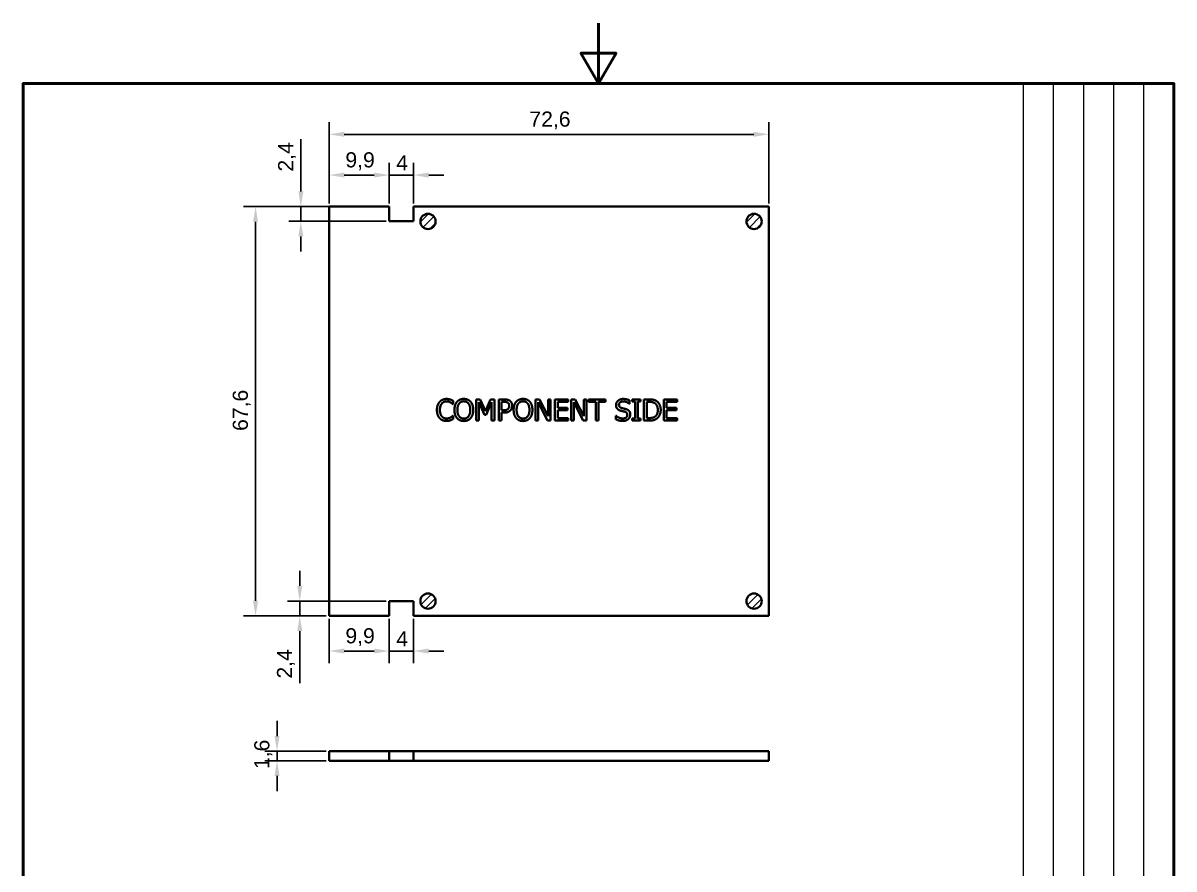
# Model space of a CAD drawing. Header units: millimetres. Extents: x 0 to 210, y 0 to 297.
# Drawn here: x 10 to 200, y 157.3 to 297 of the extents above; entities that cross this region are included whole.
import ezdxf
from ezdxf.enums import TextEntityAlignment as Align

# ---------------------------------------------------------------- set-up
doc = ezdxf.new("R2010")
doc.units = ezdxf.units.MM
doc.layers.get('0').update_dxf_attribs({"lineweight": 25})
for name, color, linetype, lineweight in [('AM_0', 7, 'Continuous', 30), ('Bordo_0', 7, 'Continuous', 50), ('Simboli(ISO)', 7, 'Continuous', 25), ('Spigoli visibili(ISO)', 7, 'Continuous', 40), ('Tratteggio', 7, 'Continuous', 9)]:
    doc.layers.add(name, color=color, linetype=linetype, lineweight=lineweight)
doc.layers.add('Quote(ISO)', color=8, linetype='Continuous', lineweight=18, true_color=0x808080)
doc.styles.add('Corrente-ISO', font='arial.ttf')
doc.styles.add('Federico-Quote', font='arial.ttf')
doc.styles.add('Gruppo1', font='arial.ttf')
doc.styles.add('Stile testo18', font='arial.ttf')
doc.styles.add('Stile testo43', font='arial.ttf')
doc.styles.add('Stile testo77', font='arial.ttf')
doc.dimstyles.new('X.XXX', dxfattribs={"dimtxt": 2.5, "dimasz": 2.5, "dimexe": 2, "dimexo": 0.5, "dimgap": 0.762, "dimtad": 1, "dimdec": 1, "dimrnd": 1e-08, "dimtxsty": 'Federico-Quote', "dimcen": 0.09, "dimdle": 10, "dimclrd": 9, "dimclre": 9, "dimclrt": 8, "dimadec": 1, "dimazin": 2, "dimtfac": 1, "dimtmove": 0, "dimatfit": 3, "dimfxl": 1, "dimtolj": 1, "dimlwd": 25, "dimlwe": 25, "dimarcsym": 0})
pattern_1 = [(45, (0, 0), (-0.6735192, 0.6735192), [])]

# ---------------------------------------------------------------- blocks, each defined once
blk = doc.blocks.new('Bordi Bordo di default')
at = {"layer": 'Bordo_0', "flags": 128}
for points in [[(105, 297), (105, 287), (102.11, 292), (107.89, 292), (105, 287)], [(10, 10), (10, 287), (200, 287), (200, 10), (10, 10)]]:
    blk.add_lwpolyline(points, dxfattribs=at)
blk = doc.blocks.new('Cartigli Italtronic_new')
at = {"layer": 'AM_0', "lineweight": 15}
for p, q in [((284.7, 286.16), (259.86, 286.16)), ((259.86, 57.39), (259.86, 286.16)), ((264.83, 56.66), (264.83, 286.16)), ((269.8, 56.66), (269.8, 286.16)), ((274.76, 56.66), (274.76, 286.16)), ((279.73, 56.66), (279.73, 286.16)), ((284.7, 286.16), (284.7, 9.16))]:
    blk.add_line(p, q, dxfattribs=at)
at = {"layer": 'AM_0'}
for tag, p, height, style in [('PROGETTISTA_001', (204.96, 48.65), 3, 'Stile testo77'), ('VERIFICATO_DA_001', (237.18, 48.68), 3, 'Stile testo77'), ('Scale_1_001', (271.09, 48.11), 3, 'Stile testo77'), ('DATA_CREAZIONE_001', (204.32, 38.44), 3.17, 'Gruppo1'), ('NUMERO_PARTE_001', (239, 14.09), 5, 'Stile testo18')]:
    blk.add_attdef(tag, p, '', height=height, dxfattribs=dict(at, style=style))
at = {"layer": 'AM_0', "style": 'Stile testo43'}
blk.add_attdef('Sostituisce', text='', height=2.5, dxfattribs=at).set_placement((245.27, 41.57), align=Align.TOP_CENTER)
at = {"layer": 'Simboli(ISO)', "color": 7, "style": 'Corrente-ISO'}
blk.add_attdef('Part_number', text='', height=2.5, dxfattribs=at).set_placement((260.96, 41.28), align=Align.TOP_LEFT)
blk = doc.blocks.new('*D4')
at = {"layer": 'Defpoints', "color": 0, "transparency": 16777216}
for p in [(133.12, 278.62), (60.52, 266.7), (133.12, 266.7)]:
    blk.add_point(p, dxfattribs=at)
at = {"layer": 'Quote(ISO)', "color": 9, "lineweight": 25, "true_color": 0xbfbfbf, "transparency": 16777216}
for p, q in [((60.52, 267.2), (60.52, 280.62)), ((133.12, 267.2), (133.12, 280.62)), ((63.02, 278.62), (130.62, 278.62))]:
    blk.add_line(p, q, dxfattribs=at)
at = {"layer": 'Quote(ISO)', "color": 9, "true_color": 0xbfbfbf, "transparency": 16777216}
for points in [[(63.02, 279.04), (63.02, 278.21), (60.52, 278.62)], [(130.62, 279.04), (130.62, 278.21), (133.12, 278.62)]]:
    blk.add_solid(points, dxfattribs=at)
at = {"layer": 'Quote(ISO)', "color": 8, "lineweight": 25, "transparency": 16777216, "insert": (93.59, 282.39), "char_height": 2.5, "attachment_point": 1, "style": 'Federico-Quote'}
blk.add_mtext('\\A1;72,6', dxfattribs=at)
blk = doc.blocks.new('*D5')
at = {"layer": 'Defpoints', "color": 0, "transparency": 16777216}
for p in [(60.52, 266.7), (48.39, 199.1), (60.52, 199.1)]:
    blk.add_point(p, dxfattribs=at)
at = {"layer": 'Quote(ISO)', "color": 9, "lineweight": 25, "true_color": 0xbfbfbf, "transparency": 16777216}
for p, q in [((60.02, 266.7), (46.39, 266.7)), ((48.39, 264.2), (48.39, 201.6)), ((60.02, 199.1), (46.39, 199.1))]:
    blk.add_line(p, q, dxfattribs=at)
at = {"layer": 'Quote(ISO)', "color": 9, "true_color": 0xbfbfbf, "transparency": 16777216}
for points in [[(47.97, 264.2), (48.8, 264.2), (48.39, 266.7)], [(47.97, 201.6), (48.8, 201.6), (48.39, 199.1)]]:
    blk.add_solid(points, dxfattribs=at)
at = {"layer": 'Quote(ISO)', "color": 8, "lineweight": 25, "transparency": 16777216, "insert": (44.62, 229.65), "char_height": 2.5, "attachment_point": 1, "rotation": 90, "style": 'Federico-Quote'}
blk.add_mtext('\\A1;67,6', dxfattribs=at)
blk = doc.blocks.new('*D6')
at = {"layer": 'Defpoints', "color": 0, "transparency": 16777216}
for p in [(60.52, 176.78), (51.93, 175.18), (60.52, 175.18)]:
    blk.add_point(p, dxfattribs=at)
at = {"layer": 'Quote(ISO)', "color": 9, "lineweight": 25, "true_color": 0xbfbfbf, "transparency": 16777216}
for p, q in [((51.93, 179.28), (51.93, 181.78)), ((60.02, 176.78), (49.93, 176.78)), ((51.93, 176.78), (51.93, 175.18)), ((60.02, 175.18), (49.93, 175.18)), ((51.93, 172.68), (51.93, 170.18))]:
    blk.add_line(p, q, dxfattribs=at)
at = {"layer": 'Quote(ISO)', "color": 9, "true_color": 0xbfbfbf, "transparency": 16777216}
for points in [[(51.52, 179.28), (52.35, 179.28), (51.93, 176.78)], [(51.52, 172.68), (52.35, 172.68), (51.93, 175.18)]]:
    blk.add_solid(points, dxfattribs=at)
at = {"layer": 'Quote(ISO)', "color": 8, "lineweight": 25, "transparency": 16777216, "insert": (48.17, 173.82), "char_height": 2.5, "attachment_point": 1, "rotation": 90, "style": 'Federico-Quote'}
blk.add_mtext('\\A1;1,6', dxfattribs=at)
blk = doc.blocks.new('*D7')
at = {"layer": 'Defpoints', "color": 0, "transparency": 16777216}
for p in [(70.47, 271.89), (60.52, 266.7), (70.47, 266.7)]:
    blk.add_point(p, dxfattribs=at)
at = {"layer": 'Quote(ISO)', "color": 9, "lineweight": 25, "true_color": 0xbfbfbf, "transparency": 16777216}
for p, q in [((60.52, 267.2), (60.52, 273.89)), ((70.47, 267.2), (70.47, 273.89)), ((63.02, 271.89), (67.97, 271.89))]:
    blk.add_line(p, q, dxfattribs=at)
at = {"layer": 'Quote(ISO)', "color": 9, "true_color": 0xbfbfbf, "transparency": 16777216}
for points in [[(63.02, 272.31), (63.02, 271.48), (60.52, 271.89)], [(67.97, 272.31), (67.97, 271.48), (70.47, 271.89)]]:
    blk.add_solid(points, dxfattribs=at)
at = {"layer": 'Quote(ISO)', "color": 8, "lineweight": 25, "transparency": 16777216, "insert": (63.22, 275.66), "char_height": 2.5, "attachment_point": 1, "style": 'Federico-Quote'}
blk.add_mtext('\\A1;9,9', dxfattribs=at)
blk = doc.blocks.new('*D8')
at = {"layer": 'Defpoints', "color": 0, "transparency": 16777216}
for p in [(74.47, 271.89), (70.47, 266.7), (74.47, 266.7)]:
    blk.add_point(p, dxfattribs=at)
at = {"layer": 'Quote(ISO)', "color": 9, "lineweight": 25, "true_color": 0xbfbfbf, "transparency": 16777216}
for p, q in [((70.47, 267.2), (70.47, 273.89)), ((74.47, 267.2), (74.47, 273.89)), ((67.97, 271.89), (65.47, 271.89)), ((70.47, 271.89), (74.47, 271.89)), ((76.97, 271.89), (79.47, 271.89))]:
    blk.add_line(p, q, dxfattribs=at)
at = {"layer": 'Quote(ISO)', "color": 9, "true_color": 0xbfbfbf, "transparency": 16777216}
for points in [[(67.97, 272.31), (67.97, 271.48), (70.47, 271.89)], [(76.97, 272.31), (76.97, 271.48), (74.47, 271.89)]]:
    blk.add_solid(points, dxfattribs=at)
at = {"layer": 'Quote(ISO)', "color": 8, "lineweight": 25, "transparency": 16777216, "insert": (71.6, 275.16), "char_height": 2.5, "attachment_point": 1, "style": 'Federico-Quote'}
blk.add_mtext('\\A1;4', dxfattribs=at)
blk = doc.blocks.new('*D9')
at = {"layer": 'Defpoints', "color": 0, "transparency": 16777216}
for p in [(70.47, 266.7), (55.86, 264.26), (70.47, 264.26)]:
    blk.add_point(p, dxfattribs=at)
at = {"layer": 'Quote(ISO)', "color": 9, "lineweight": 25, "true_color": 0xbfbfbf, "transparency": 16777216}
for p, q in [((55.86, 269.2), (55.86, 277.81)), ((69.97, 266.7), (53.86, 266.7)), ((55.86, 264.26), (55.86, 266.7)), ((69.97, 264.26), (53.86, 264.26)), ((55.86, 261.76), (55.86, 259.26))]:
    blk.add_line(p, q, dxfattribs=at)
at = {"layer": 'Quote(ISO)', "color": 9, "true_color": 0xbfbfbf, "transparency": 16777216}
for points in [[(55.45, 269.2), (56.28, 269.2), (55.86, 266.7)], [(55.45, 261.76), (56.28, 261.76), (55.86, 264.26)]]:
    blk.add_solid(points, dxfattribs=at)
at = {"layer": 'Quote(ISO)', "color": 8, "lineweight": 25, "transparency": 16777216, "insert": (52.1, 272.47), "char_height": 2.5, "attachment_point": 1, "rotation": 90, "style": 'Federico-Quote'}
blk.add_mtext('\\A1;2,4', dxfattribs=at)
blk = doc.blocks.new('*D10')
at = {"layer": 'Defpoints', "color": 0, "transparency": 16777216}
for p in [(60.52, 199.1), (70.47, 199.1), (70.47, 193.31)]:
    blk.add_point(p, dxfattribs=at)
at = {"layer": 'Quote(ISO)', "color": 9, "lineweight": 25, "true_color": 0xbfbfbf, "transparency": 16777216}
for p, q in [((60.52, 198.6), (60.52, 191.31)), ((70.47, 198.6), (70.47, 191.31)), ((63.02, 193.31), (67.97, 193.31))]:
    blk.add_line(p, q, dxfattribs=at)
at = {"layer": 'Quote(ISO)', "color": 9, "true_color": 0xbfbfbf, "transparency": 16777216}
for points in [[(63.02, 193.73), (63.02, 192.9), (60.52, 193.31)], [(67.97, 193.73), (67.97, 192.9), (70.47, 193.31)]]:
    blk.add_solid(points, dxfattribs=at)
at = {"layer": 'Quote(ISO)', "color": 8, "lineweight": 25, "transparency": 16777216, "insert": (63.22, 197.08), "char_height": 2.5, "attachment_point": 1, "style": 'Federico-Quote'}
blk.add_mtext('\\A1;9,9', dxfattribs=at)
blk = doc.blocks.new('*D11')
at = {"layer": 'Defpoints', "color": 0, "transparency": 16777216}
for p in [(70.47, 199.1), (74.47, 199.1), (70.47, 193.31)]:
    blk.add_point(p, dxfattribs=at)
at = {"layer": 'Quote(ISO)', "color": 9, "lineweight": 25, "true_color": 0xbfbfbf, "transparency": 16777216}
for p, q in [((70.47, 198.6), (70.47, 191.31)), ((74.47, 198.6), (74.47, 191.31)), ((67.97, 193.31), (65.47, 193.31)), ((74.47, 193.31), (70.47, 193.31)), ((76.97, 193.31), (79.47, 193.31))]:
    blk.add_line(p, q, dxfattribs=at)
at = {"layer": 'Quote(ISO)', "color": 9, "true_color": 0xbfbfbf, "transparency": 16777216}
for points in [[(67.97, 193.73), (67.97, 192.9), (70.47, 193.31)], [(76.97, 193.73), (76.97, 192.9), (74.47, 193.31)]]:
    blk.add_solid(points, dxfattribs=at)
at = {"layer": 'Quote(ISO)', "color": 8, "lineweight": 25, "transparency": 16777216, "insert": (71.6, 196.57), "char_height": 2.5, "attachment_point": 1, "style": 'Federico-Quote'}
blk.add_mtext('\\A1;4', dxfattribs=at)
blk = doc.blocks.new('*D12')
at = {"layer": 'Defpoints', "color": 0, "transparency": 16777216}
for p in [(55.68, 201.55), (70.47, 201.55), (60.52, 199.1)]:
    blk.add_point(p, dxfattribs=at)
at = {"layer": 'Quote(ISO)', "color": 9, "lineweight": 25, "true_color": 0xbfbfbf, "transparency": 16777216}
for p, q in [((55.68, 204.05), (55.68, 206.55)), ((69.97, 201.55), (53.68, 201.55)), ((55.68, 201.55), (55.68, 199.1)), ((60.02, 199.1), (53.68, 199.1)), ((55.68, 196.6), (55.68, 188))]:
    blk.add_line(p, q, dxfattribs=at)
at = {"layer": 'Quote(ISO)', "color": 9, "true_color": 0xbfbfbf, "transparency": 16777216}
for points in [[(55.27, 204.05), (56.1, 204.05), (55.68, 201.55)], [(55.27, 196.6), (56.1, 196.6), (55.68, 199.1)]]:
    blk.add_solid(points, dxfattribs=at)
at = {"layer": 'Quote(ISO)', "color": 8, "lineweight": 25, "transparency": 16777216, "insert": (51.92, 188.76), "char_height": 2.5, "attachment_point": 1, "rotation": 90, "style": 'Federico-Quote'}
blk.add_mtext('\\A1;2,4', dxfattribs=at)

msp = doc.modelspace()

# ---------------------------------------------------------------- hatches: boundary and pattern name
at = {"layer": 'Tratteggio'}
h = msp.add_hatch(dxfattribs=at)
h.set_pattern_fill('ANSI31', color=256, scale=7.62, style=0)
h.set_pattern_definition(pattern_1)
edge = h.paths.add_edge_path()
edge.add_arc((76.85, 264.25), 1.26, 0, 360)
h = msp.add_hatch(dxfattribs=at)
h.set_pattern_fill('ANSI31', color=256, scale=7.62, style=0)
h.set_pattern_definition(pattern_1)
edge = h.paths.add_edge_path()
edge.add_arc((130.68, 264.25), 1.26, 0, 360)
h = msp.add_hatch(dxfattribs=at)
h.set_pattern_fill('ANSI31', color=256, scale=7.62, style=0)
h.set_pattern_definition(pattern_1)
edge = h.paths.add_edge_path()
edge.add_arc((76.85, 201.56), 1.26, 0, 360)
h = msp.add_hatch(dxfattribs=at)
h.set_pattern_fill('ANSI31', color=256, scale=7.62, style=0)
h.set_pattern_definition(pattern_1)
edge = h.paths.add_edge_path()
edge.add_arc((130.68, 201.56), 1.26, 0, 360)

# ---------------------------------------------------------------- linework, layer by layer
at = {"layer": 'Spigoli visibili(ISO)'}
for p, q in [((60.52, 266.7), (70.47, 266.7)), ((60.52, 199.1), (60.52, 266.7)), ((70.47, 264.26), (70.47, 266.7)), ((74.47, 266.7), (74.47, 264.26)), ((74.47, 266.7), (133.12, 266.7)), ((133.12, 266.7), (133.12, 199.1)), ((74.47, 264.26), (70.47, 264.26)), ((80.99, 234.07), (80.95, 234.07)), ((80.99, 234.63), (80.99, 234.07)), ((84.83, 231.36), (84.83, 234.86)), ((84.83, 234.86), (85.46, 234.86)), ((86.17, 232.33), (85.26, 234.38)), ((85.26, 234.38), (85.26, 231.36)), ((85.46, 234.86), (86.34, 232.92)), ((86.34, 232.92), (87.18, 234.86)), ((87.36, 234.38), (86.45, 232.33)), ((87.18, 234.86), (87.83, 234.86)), ((87.36, 231.36), (87.36, 234.38)), ((87.83, 234.86), (87.83, 231.36)), ((88.54, 231.36), (88.54, 234.86)), ((88.54, 234.86), (89.42, 234.86)), ((89.39, 234.46), (89, 234.46)), ((89, 234.46), (89, 233.07)), ((94.6, 231.36), (94.6, 234.86)), ((94.6, 234.86), (95.26, 234.86)), ((96.58, 231.36), (95.03, 234.38)), ((95.03, 234.38), (95.03, 231.36)), ((95.26, 234.86), (96.67, 232.09)), ((96.67, 232.09), (96.67, 234.86)), ((96.67, 234.86), (97.1, 234.86)), ((97.1, 234.86), (97.1, 231.36)), ((97.81, 231.36), (97.81, 234.86)), ((97.81, 234.86), (100, 234.86)), ((100, 234.45), (98.28, 234.45)), ((98.28, 234.45), (98.28, 233.49)), ((100, 234.86), (100, 234.45)), ((100.51, 231.36), (100.51, 234.86)), ((100.51, 234.86), (101.17, 234.86)), ((102.49, 231.36), (100.95, 234.38)), ((100.95, 234.38), (100.95, 231.36)), ((101.17, 234.86), (102.58, 232.09)), ((102.58, 232.09), (102.58, 234.86)), ((102.58, 234.86), (103.02, 234.86)), ((103.02, 234.86), (103.02, 231.36)), ((103.37, 234.45), (103.37, 234.86)), ((103.37, 234.86), (106.18, 234.86)), ((104.54, 234.45), (103.37, 234.45)), ((104.54, 231.36), (104.54, 234.45)), ((106.18, 234.45), (105.01, 234.45)), ((105.01, 234.45), (105.01, 231.36)), ((106.18, 234.86), (106.18, 234.45)), ((110.11, 234.14), (110.08, 234.14)), ((110.11, 234.7), (110.11, 234.14)), ((110.58, 234.51), (110.58, 234.86)), ((110.58, 234.86), (111.94, 234.86)), ((111.03, 234.51), (110.58, 234.51)), ((111.03, 231.72), (111.03, 234.51)), ((111.94, 234.51), (111.49, 234.51)), ((111.49, 234.51), (111.49, 231.72)), ((111.94, 234.86), (111.94, 234.51)), ((112.51, 231.36), (112.51, 234.86)), ((112.51, 234.86), (113.31, 234.86)), ((113.33, 234.46), (112.98, 234.46)), ((112.98, 234.46), (112.98, 231.77)), ((115.78, 231.36), (115.78, 234.86)), ((115.78, 234.86), (117.97, 234.86)), ((117.97, 234.45), (116.24, 234.45)), ((116.24, 234.45), (116.24, 233.49)), ((117.97, 234.86), (117.97, 234.45)), ((80.95, 232.16), (80.99, 232.16)), ((80.99, 232.16), (80.99, 231.6)), ((86.45, 232.33), (86.17, 232.33)), ((89, 233.07), (89.32, 233.07)), ((89.4, 232.67), (89, 232.67)), ((89, 232.67), (89, 231.36)), ((98.28, 233.49), (99.88, 233.49)), ((99.88, 233.08), (98.28, 233.08)), ((98.28, 233.08), (98.28, 231.78)), ((99.88, 233.49), (99.88, 233.08)), ((107.87, 231.57), (107.87, 232.16)), ((107.87, 232.16), (107.9, 232.16)), ((116.24, 233.49), (117.85, 233.49)), ((117.85, 233.08), (116.24, 233.08)), ((116.24, 233.08), (116.24, 231.78)), ((117.85, 233.49), (117.85, 233.08)), ((85.26, 231.36), (84.83, 231.36)), ((87.83, 231.36), (87.36, 231.36)), ((89, 231.36), (88.54, 231.36)), ((95.03, 231.36), (94.6, 231.36)), ((97.1, 231.36), (96.58, 231.36)), ((100, 231.36), (97.81, 231.36)), ((98.28, 231.78), (100, 231.78)), ((100, 231.78), (100, 231.36)), ((100.95, 231.36), (100.51, 231.36)), ((103.02, 231.36), (102.49, 231.36)), ((105.01, 231.36), (104.54, 231.36)), ((110.58, 231.36), (110.58, 231.72)), ((110.58, 231.72), (111.03, 231.72)), ((111.94, 231.36), (110.58, 231.36)), ((111.49, 231.72), (111.94, 231.72)), ((111.94, 231.72), (111.94, 231.36)), ((113.32, 231.36), (112.51, 231.36)), ((112.98, 231.77), (113.33, 231.77)), ((117.97, 231.36), (115.78, 231.36)), ((116.24, 231.78), (117.97, 231.78)), ((117.97, 231.78), (117.97, 231.36)), ((70.47, 201.55), (74.47, 201.55)), ((70.47, 199.1), (70.47, 201.55)), ((74.47, 201.55), (74.47, 199.1)), ((70.47, 199.1), (60.52, 199.1)), ((133.12, 199.1), (74.47, 199.1)), ((60.52, 176.78), (70.47, 176.78)), ((60.52, 176.78), (60.52, 175.18)), ((70.47, 175.18), (70.47, 176.78)), ((70.47, 176.78), (74.47, 176.78)), ((74.47, 176.78), (74.47, 175.18)), ((74.47, 176.78), (133.12, 176.78)), ((133.12, 176.78), (133.12, 175.18)), ((60.52, 175.18), (70.47, 175.18)), ((74.47, 175.18), (70.47, 175.18)), ((74.47, 175.18), (133.12, 175.18))]:
    msp.add_line(p, q, dxfattribs=at)
for centre in [(76.85, 264.25), (130.68, 264.25), (76.85, 201.56), (130.68, 201.56)]:
    msp.add_circle(centre, 1.26, dxfattribs=at)
for points in [[(78.33, 233.11), (78.33, 233.55), (78.56, 234.2), (78.77, 234.45)], [(78.77, 234.45), (78.98, 234.68), (79.55, 234.93), (79.91, 234.93)], [(79.13, 234.17), (78.98, 233.99), (78.82, 233.45), (78.82, 233.11)], [(79.9, 234.53), (79.68, 234.53), (79.28, 234.35), (79.13, 234.17)], [(80.56, 234.36), (80.42, 234.44), (80.11, 234.53), (79.9, 234.53)], [(79.91, 234.93), (80.08, 234.93), (80.39, 234.88), (80.52, 234.84)], [(80.52, 234.84), (80.63, 234.8), (80.87, 234.69), (80.99, 234.63)], [(80.95, 234.07), (80.89, 234.13), (80.69, 234.29), (80.56, 234.36)], [(81.22, 233.11), (81.22, 233.55), (81.44, 234.22), (81.64, 234.47)], [(81.64, 234.47), (81.85, 234.7), (82.42, 234.94), (82.77, 234.94)], [(81.99, 234.17), (81.85, 233.99), (81.71, 233.46), (81.71, 233.11)], [(82.77, 234.54), (82.52, 234.54), (82.14, 234.36), (81.99, 234.17)], [(82.77, 234.94), (83.12, 234.94), (83.7, 234.69), (83.9, 234.47)], [(83.54, 234.17), (83.41, 234.35), (83.01, 234.54), (82.77, 234.54)], [(83.83, 233.11), (83.83, 233.46), (83.68, 234), (83.54, 234.17)], [(83.9, 234.47), (84.09, 234.23), (84.32, 233.55), (84.32, 233.11)], [(90.01, 234.33), (89.9, 234.4), (89.61, 234.46), (89.39, 234.46)], [(89.42, 234.86), (89.73, 234.86), (90.16, 234.76), (90.33, 234.65)], [(90.26, 233.8), (90.26, 233.98), (90.14, 234.24), (90.01, 234.33)], [(90.07, 233.28), (90.17, 233.38), (90.26, 233.63), (90.26, 233.8)], [(90.33, 234.65), (90.53, 234.51), (90.75, 234.1), (90.75, 233.81)], [(90.75, 233.81), (90.75, 233.58), (90.59, 233.17), (90.44, 233.03)], [(90.99, 233.11), (90.99, 233.55), (91.21, 234.22), (91.41, 234.47)], [(91.41, 234.47), (91.62, 234.7), (92.19, 234.94), (92.54, 234.94)], [(91.76, 234.17), (91.63, 233.99), (91.48, 233.46), (91.48, 233.11)], [(92.54, 234.54), (92.29, 234.54), (91.91, 234.36), (91.76, 234.17)], [(92.54, 234.94), (92.9, 234.94), (93.47, 234.69), (93.67, 234.47)], [(93.32, 234.17), (93.18, 234.35), (92.79, 234.54), (92.54, 234.54)], [(93.6, 233.11), (93.6, 233.46), (93.45, 234), (93.32, 234.17)], [(93.67, 234.47), (93.87, 234.23), (94.09, 233.55), (94.09, 233.11)], [(107.89, 233.93), (107.89, 234.35), (108.56, 234.93), (109.07, 234.93)], [(108.12, 233.29), (108.01, 233.41), (107.89, 233.72), (107.89, 233.93)], [(109.1, 234.52), (108.78, 234.52), (108.38, 234.22), (108.38, 233.97)], [(108.38, 233.97), (108.38, 233.75), (108.61, 233.49), (108.83, 233.43)], [(109.07, 234.93), (109.36, 234.93), (109.89, 234.81), (110.11, 234.7)], [(110.08, 234.14), (109.91, 234.3), (109.39, 234.52), (109.1, 234.52)], [(113.31, 234.86), (113.81, 234.86), (114.37, 234.72), (114.57, 234.59)], [(114.26, 234.25), (114.07, 234.36), (113.65, 234.46), (113.33, 234.46)], [(114.79, 233.12), (114.79, 233.52), (114.52, 234.09), (114.26, 234.25)], [(114.57, 234.59), (114.9, 234.36), (115.27, 233.62), (115.27, 233.11)], [(78.77, 231.76), (78.56, 231.99), (78.33, 232.67), (78.33, 233.11)], [(78.82, 233.11), (78.82, 232.75), (78.99, 232.23), (79.14, 232.05)], [(79.14, 232.05), (79.29, 231.88), (79.68, 231.71), (79.9, 231.71)], [(79.9, 231.71), (80.1, 231.71), (80.45, 231.8), (80.58, 231.88)], [(80.58, 231.88), (80.71, 231.95), (80.9, 232.11), (80.95, 232.16)], [(81.64, 231.77), (81.44, 232), (81.22, 232.68), (81.22, 233.11)], [(81.71, 233.11), (81.71, 232.43), (82.29, 231.69), (82.77, 231.69)], [(82.77, 231.69), (83.26, 231.69), (83.83, 232.43), (83.83, 233.11)], [(84.32, 233.11), (84.32, 232.69), (84.1, 232), (83.9, 231.77)], [(89.32, 233.07), (89.6, 233.07), (89.95, 233.16), (90.07, 233.28)], [(90.44, 233.03), (90.26, 232.85), (89.77, 232.67), (89.4, 232.67)], [(91.41, 231.77), (91.21, 232), (90.99, 232.68), (90.99, 233.11)], [(91.48, 233.11), (91.48, 232.43), (92.06, 231.69), (92.54, 231.69)], [(92.54, 231.69), (93.03, 231.69), (93.6, 232.43), (93.6, 233.11)], [(94.09, 233.11), (94.09, 232.69), (93.87, 232), (93.67, 231.77)], [(107.9, 232.16), (108.13, 231.94), (108.71, 231.71), (108.98, 231.71)], [(108.7, 232.98), (108.52, 233.03), (108.23, 233.18), (108.12, 233.29)], [(109.33, 232.83), (109.17, 232.87), (108.9, 232.93), (108.7, 232.98)], [(108.83, 233.43), (108.98, 233.39), (109.41, 233.29), (109.55, 233.25)], [(108.98, 231.71), (109.37, 231.71), (109.76, 232.03), (109.76, 232.29)], [(109.76, 232.29), (109.76, 232.5), (109.55, 232.76), (109.33, 232.83)], [(109.55, 233.25), (109.91, 233.13), (110.25, 232.69), (110.25, 232.36)], [(110.25, 232.36), (110.25, 232.16), (110.08, 231.76), (109.93, 231.62)], [(113.33, 231.77), (113.64, 231.77), (114.11, 231.87), (114.3, 232)], [(114.3, 232), (114.55, 232.16), (114.79, 232.71), (114.79, 233.12)], [(115.27, 233.11), (115.27, 232.63), (114.89, 231.86), (114.56, 231.65)], [(79.9, 231.3), (79.56, 231.3), (78.98, 231.53), (78.77, 231.76)], [(80.52, 231.4), (80.37, 231.35), (80.11, 231.3), (79.9, 231.3)], [(80.99, 231.6), (80.87, 231.55), (80.67, 231.45), (80.52, 231.4)], [(82.77, 231.29), (82.41, 231.29), (81.85, 231.53), (81.64, 231.77)], [(83.9, 231.77), (83.68, 231.52), (83.11, 231.29), (82.77, 231.29)], [(92.54, 231.29), (92.18, 231.29), (91.62, 231.53), (91.41, 231.77)], [(93.67, 231.77), (93.45, 231.52), (92.88, 231.29), (92.54, 231.29)], [(109.01, 231.3), (108.63, 231.3), (108.1, 231.46), (107.87, 231.57)], [(109.93, 231.62), (109.76, 231.47), (109.34, 231.3), (109.01, 231.3)], [(114.56, 231.65), (114.29, 231.48), (113.75, 231.36), (113.32, 231.36)]]:
    msp.add_open_spline(points, degree=2, dxfattribs=at)

# ---------------------------------------------------------------- block references
for name, p in [('Bordi Bordo di default', (0, 0)), ('Cartigli Italtronic_new', (-84.7, 0.84))]:
    msp.add_blockref(name, p)

# ---------------------------------------------------------------- dimensions: what is measured, and where the dimension line sits
at = {"layer": 'Quote(ISO)', "color": 9, "lineweight": 25, "true_color": 0xbfbfbf}
for base, p1, p2, picture, middle in [((133.12, 278.62), (60.52, 266.7), (133.12, 266.7), '*D4', (96.82, 278.62)), ((70.4659, 271.8938), (60.5213, 266.7046), (70.4659, 266.7046), '*D7', (65.4936, 271.8938)), ((70.4659, 193.3127), (60.5213, 199.1046), (70.4659, 199.1046), '*D10', (65.4936, 193.3127))]:
    dim = msp.add_linear_dim(base=base, p1=p1, p2=p2, dimstyle='X.XXX', override={"dimgap": 0.762, "dimdec": 1, "dimtol": 0, "dimlim": 0, "dimtp": 0, "dimtm": 0, "dimtdec": 2, "dimtofl": 0, "dimatfit": 1}, dxfattribs=at)
    dim.commit()
    dim.dimension.update_dxf_attribs({"geometry": picture, "text_midpoint": middle, "dimtype": 160})
for base, p1, p2, angle, override, picture, middle in [((55.86, 264.26), (70.47, 266.7), (70.47, 264.26), 90, {"dimgap": 0.762, "dimdec": 1, "dimtol": 0, "dimlim": 0, "dimtp": 0, "dimtm": 0, "dimtdec": 2, "dimtofl": 1, "dimatfit": 1}, '*D9', (55.86, 274.76)), ((74.47, 271.89), (70.47, 266.7), (74.47, 266.7), 180, {"dimgap": 0.762, "dimdec": 1, "dimtol": 0, "dimlim": 0, "dimtp": 0, "dimtm": 0, "dimtdec": 2, "dimtofl": 1, "dimatfit": 1}, '*D8', (72.47, 271.89)), ((48.39, 199.1), (60.52, 266.7), (60.52, 199.1), 90, {"dimgap": 0.762, "dimdec": 1, "dimtol": 0, "dimlim": 0, "dimtp": 0, "dimtm": 0, "dimtdec": 2, "dimtofl": 0, "dimatfit": 1}, '*D5', (48.39, 232.9)), ((55.6826, 201.5476), (60.5213, 199.1046), (70.4659, 201.5476), 90, {"dimgap": 0.762, "dimdec": 1, "dimtol": 0, "dimlim": 0, "dimtp": 0, "dimtm": 0, "dimtdec": 2, "dimtofl": 1, "dimatfit": 1}, '*D12', (55.6826, 191.0507)), ((70.47, 193.31), (74.47, 199.1), (70.47, 199.1), 180, {"dimgap": 0.762, "dimdec": 1, "dimtol": 0, "dimlim": 0, "dimtp": 0, "dimtm": 0, "dimtdec": 2, "dimtofl": 1, "dimatfit": 1}, '*D11', (72.47, 193.31)), ((51.93, 175.18), (60.52, 176.78), (60.52, 175.18), 90, {"dimgap": 0.762, "dimdec": 1, "dimtol": 0, "dimlim": 0, "dimtp": 0, "dimtm": 0, "dimtdec": 2, "dimtofl": 1, "dimatfit": 1}, '*D6', (51.93, 175.98))]:
    dim = msp.add_linear_dim(base=base, p1=p1, p2=p2, angle=angle, dimstyle='X.XXX', override=override, dxfattribs=at)
    dim.commit()
    dim.dimension.update_dxf_attribs({"geometry": picture, "text_midpoint": middle, "dimtype": 160})

doc.saveas('drawing.dxf')
